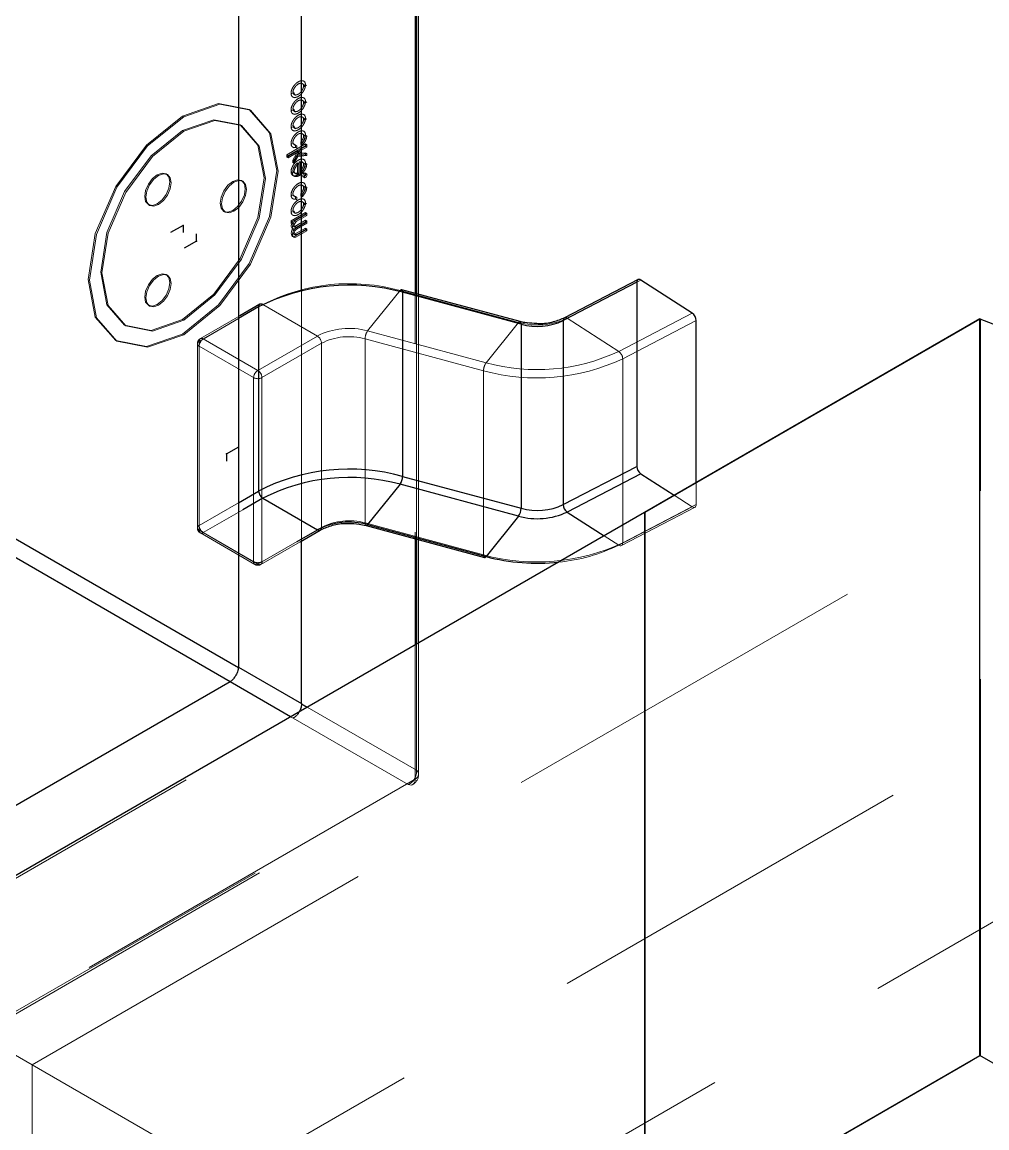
# Model space of a CAD drawing. Header units: millimetres. Extents: x 0 to 841, y 0 to 2287.
# Drawn here: x 599.245 to 602.5, y 219.451 to 223.18 of the extents above; entities that cross this region are included whole.
import ezdxf

# ---------------------------------------------------------------- set-up
doc = ezdxf.new("R2010")
doc.units = ezdxf.units.MM
doc.header["$PDSIZE"] = -1
doc.linetypes.add('HIDDEN', pattern=[1.905, 1.27, -0.635])

msp = doc.modelspace()

# ---------------------------------------------------------------- linework, layer by layer
at = {"color": 7, "linetype": 'Continuous', "lineweight": 25}
for p, q in [((599.9751, 225.8383), (599.9751, 221.0044)), ((600.1872, 222.2782), (600.1872, 224.5333)), ((600.5757, 222.2642), (600.5757, 224.5395)), ((600.5829, 222.2623), (600.5829, 224.5375)), ((601.3188, 222.3026), (601.0705, 222.1735)), ((601.3229, 222.3118), (601.0746, 222.1827)), ((601.3188, 222.3026), (601.3188, 221.682)), ((601.5061, 222.1988), (601.3321, 222.3103)), ((600.9253, 222.1701), (600.5256, 222.2777)), ((600.5288, 222.2689), (600.5288, 221.6483)), ((600.9286, 222.1613), (600.5288, 222.2689)), ((600.0431, 222.2194), (599.9751, 222.1802)), ((600.0472, 222.2286), (599.9793, 222.1894)), ((600.0431, 222.2194), (600.0431, 221.5989)), ((600.9286, 222.1613), (600.9286, 221.5407)), ((601.0705, 222.1735), (601.0705, 221.553)), ((602.4764, 222.1799), (601.345, 221.5268)), ((602.4764, 222.1783), (601.3464, 221.526)), ((601.5195, 221.6275), (601.5195, 222.1739)), ((602.4764, 219.6956), (602.4764, 222.1799)), ((602.4764, 222.1799), (603.1685, 221.909)), ((601.0705, 221.553), (601.3188, 221.682)), ((600.5204, 221.6215), (600.4105, 221.4855)), ((600.9201, 221.5139), (600.5204, 221.6215)), ((600.5288, 221.6483), (600.9286, 221.5407)), ((601.3321, 221.6571), (601.0839, 221.528)), ((601.3321, 221.6571), (601.4452, 221.5846)), ((599.9751, 221.5596), (600.0431, 221.5989)), ((600.0572, 221.5744), (599.9893, 221.5351)), ((600.0572, 221.5744), (600.2411, 221.4682)), ((601.345, 221.5268), (598.6987, 219.9991)), ((600.9201, 221.5139), (600.8102, 221.3779)), ((601.0839, 221.528), (601.2086, 221.4481)), ((601.3464, 221.526), (601.345, 221.5268)), ((601.345, 221.5268), (601.345, 219.0425)), ((601.3464, 221.526), (601.3464, 219.0433)), ((600.4053, 221.4825), (600.805, 221.3749)), ((600.4105, 221.4855), (600.8102, 221.3779)), ((599.1708, 221.4682), (599.9751, 221.0039)), ((600.1731, 221.429), (600.2411, 221.4682)), ((600.1831, 221.428), (600.2511, 221.4672)), ((600.5757, 221.0827), (600.5757, 221.4366)), ((600.5829, 221.0868), (600.5829, 221.4347)), ((599.9472, 220.9557), (599.143, 221.42)), ((600.1872, 220.8819), (600.1872, 221.4304)), ((599.9751, 221.0044), (600.1872, 220.8819)), ((599.9468, 220.9554), (598.1649, 219.9267)), ((600.151, 220.8375), (599.9468, 220.9554)), ((600.1873, 220.8814), (600.2072, 220.8699)), ((601.345, 219.0425), (602.4764, 219.6956)), ((603.1685, 219.296), (602.4764, 219.6956))]:
    msp.add_line(p, q, dxfattribs=at)
at = {"color": 7, "linetype": 'HIDDEN', "lineweight": 18}
for p, q in [((600.5712, 225.2705), (600.5712, 220.6276)), ((600.1942, 222.9703), (600.1899, 222.9727)), ((600.1948, 222.9645), (600.199, 222.9621)), ((600.1994, 222.9784), (600.1951, 222.9808)), ((600.2011, 222.9682), (600.2054, 222.9657)), ((600.1524, 222.94), (600.1566, 222.9376)), ((600.1584, 222.9274), (600.1626, 222.9249)), ((600.1587, 222.9437), (600.163, 222.9412)), ((600.1636, 222.9355), (600.1678, 222.933)), ((600.1942, 222.9139), (600.1899, 222.9164)), ((600.1948, 222.9082), (600.199, 222.9057)), ((600.1994, 222.922), (600.1951, 222.9245)), ((600.2011, 222.9118), (600.2054, 222.9094)), ((599.786, 222.8632), (599.7902, 222.8607)), ((600.0152, 222.883), (600.0109, 222.8855)), ((600.1524, 222.8837), (600.1566, 222.8812)), ((600.1584, 222.8711), (600.1626, 222.8686)), ((600.1587, 222.8874), (600.163, 222.8849)), ((600.1636, 222.8792), (600.1678, 222.8767)), ((600.1942, 222.8576), (600.1899, 222.86)), ((600.1948, 222.8518), (600.199, 222.8494)), ((600.1994, 222.8657), (600.1951, 222.8681)), ((600.2011, 222.8555), (600.2054, 222.8531)), ((599.786, 222.8142), (599.7902, 222.8118)), ((599.9852, 222.8311), (599.981, 222.8335)), ((600.1524, 222.8273), (600.1566, 222.8249)), ((600.1584, 222.8147), (600.1626, 222.8123)), ((600.1587, 222.831), (600.163, 222.8286)), ((600.1636, 222.8228), (600.1678, 222.8204)), ((600.1943, 222.8012), (600.19, 222.8036)), ((600.1994, 222.8093), (600.1951, 222.8118)), ((600.2011, 222.7992), (600.2054, 222.7967)), ((600.2011, 222.7691), (600.138, 222.7326)), ((600.138, 222.7245), (600.1768, 222.7469)), ((600.2054, 222.7666), (600.1422, 222.7302)), ((600.1422, 222.7221), (600.181, 222.7445)), ((600.1524, 222.771), (600.1566, 222.7686)), ((600.1575, 222.7589), (600.1618, 222.7565)), ((600.1768, 222.7469), (600.158, 222.7145)), ((600.1594, 222.7708), (600.1637, 222.7684)), ((600.181, 222.7445), (600.1623, 222.712)), ((600.1677, 222.7655), (600.1677, 222.7571)), ((600.1677, 222.7655), (600.1719, 222.763)), ((600.1677, 222.7571), (600.1719, 222.7547)), ((600.1719, 222.763), (600.1719, 222.7547)), ((600.1838, 222.751), (600.1754, 222.7364)), ((600.1768, 222.7469), (600.181, 222.7445)), ((600.1881, 222.7486), (600.1796, 222.7339)), ((600.1838, 222.751), (600.2011, 222.761)), ((600.1838, 222.751), (600.1881, 222.7486)), ((600.1858, 222.7759), (600.1858, 222.7676)), ((600.1858, 222.7759), (600.1901, 222.7735)), ((600.1858, 222.7676), (600.1901, 222.7651)), ((600.1881, 222.7486), (600.2054, 222.7586)), ((600.1901, 222.7735), (600.1901, 222.7651)), ((600.2011, 222.761), (600.2011, 222.7691)), ((600.2011, 222.7691), (600.2054, 222.7666)), ((600.2011, 222.761), (600.2054, 222.7586)), ((600.2054, 222.7586), (600.2054, 222.7666)), ((600.138, 222.7326), (600.138, 222.7245)), ((600.138, 222.7326), (600.1422, 222.7302)), ((600.138, 222.7245), (600.1422, 222.7221)), ((600.1422, 222.7302), (600.1422, 222.7221)), ((600.1712, 222.7291), (600.158, 222.7063)), ((600.158, 222.7145), (600.158, 222.7063)), ((600.158, 222.7145), (600.1623, 222.712)), ((600.158, 222.7063), (600.1623, 222.7039)), ((600.1754, 222.7267), (600.1623, 222.7039)), ((600.1623, 222.712), (600.1623, 222.7039)), ((600.1712, 222.7291), (600.2011, 222.7326)), ((600.1712, 222.7291), (600.1754, 222.7267)), ((600.1745, 222.7055), (600.1745, 222.6716)), ((600.1745, 222.7055), (600.1788, 222.7031)), ((600.2011, 222.7394), (600.1754, 222.7364)), ((600.1754, 222.7364), (600.1796, 222.7339)), ((600.1754, 222.7267), (600.2054, 222.7302)), ((600.1788, 222.7031), (600.1788, 222.6691)), ((600.2054, 222.7369), (600.1796, 222.7339)), ((600.1802, 222.7086), (600.1802, 222.6676)), ((600.1802, 222.7086), (600.1845, 222.7062)), ((600.1845, 222.7062), (600.1932, 222.7063)), ((600.1845, 222.7062), (600.1845, 222.6652)), ((600.1966, 222.7043), (600.1923, 222.7068)), ((600.1994, 222.7141), (600.1951, 222.7166)), ((600.2011, 222.7326), (600.2011, 222.7394)), ((600.2011, 222.7394), (600.2054, 222.7369)), ((600.2011, 222.7326), (600.2054, 222.7302)), ((600.2011, 222.7039), (600.2054, 222.7015)), ((600.2054, 222.7302), (600.2054, 222.7369)), ((599.7011, 222.6655), (599.7054, 222.663)), ((599.7354, 222.666), (599.7311, 222.6684)), ((600.1524, 222.6758), (600.1566, 222.6733)), ((600.1609, 222.6733), (600.162, 222.6726)), ((600.1648, 222.671), (600.1651, 222.6709)), ((600.1745, 222.6716), (600.1788, 222.6691)), ((600.1802, 222.6676), (600.1845, 222.6652)), ((600.1858, 222.6807), (600.1858, 222.6723)), ((600.1858, 222.6807), (600.1901, 222.6783)), ((600.1858, 222.6723), (600.1901, 222.6699)), ((600.1901, 222.6783), (600.1901, 222.6699)), ((600.197, 222.6706), (600.2012, 222.6681)), ((600.2049, 222.6685), (600.2007, 222.6709)), ((599.9557, 222.6427), (599.9599, 222.6403)), ((599.9899, 222.6432), (599.9857, 222.6457)), ((600.1584, 222.6632), (600.1626, 222.6607)), ((600.1943, 222.6273), (600.19, 222.6297)), ((600.1932, 222.658), (600.1974, 222.6555)), ((600.1994, 222.6354), (600.1951, 222.6379)), ((600.197, 222.6583), (600.2012, 222.6559)), ((600.1524, 222.5971), (600.1566, 222.5946)), ((600.1594, 222.5969), (600.1637, 222.5945)), ((600.1677, 222.5916), (600.1677, 222.5832)), ((600.1677, 222.5916), (600.1719, 222.5891)), ((600.1858, 222.602), (600.1858, 222.5937)), ((600.1858, 222.602), (600.1901, 222.5996)), ((600.1858, 222.5937), (600.1901, 222.5912)), ((600.1901, 222.5996), (600.1901, 222.5912)), ((600.2011, 222.6253), (600.2054, 222.6228)), ((599.6711, 222.5645), (599.6754, 222.5621)), ((599.7011, 222.5675), (599.7054, 222.565)), ((600.1575, 222.585), (600.1618, 222.5826)), ((600.1677, 222.5832), (600.1719, 222.5808)), ((600.1719, 222.5891), (600.1719, 222.5808)), ((600.1942, 222.5719), (600.1899, 222.5744)), ((600.1948, 222.5661), (600.199, 222.5637)), ((600.1994, 222.58), (600.1951, 222.5824)), ((600.2011, 222.5698), (600.2054, 222.5674)), ((599.9257, 222.5418), (599.9299, 222.5393)), ((599.9557, 222.5447), (599.9599, 222.5423)), ((600.1524, 222.5417), (600.1566, 222.5392)), ((600.1524, 222.51), (600.2011, 222.5382)), ((600.1566, 222.5076), (600.2054, 222.5358)), ((600.1584, 222.529), (600.1626, 222.5266)), ((600.1587, 222.5453), (600.163, 222.5429)), ((600.1636, 222.5371), (600.1678, 222.5347)), ((600.2011, 222.5303), (600.1655, 222.5097)), ((600.2054, 222.5278), (600.1698, 222.5073)), ((600.2011, 222.5382), (600.2011, 222.5303)), ((600.2011, 222.5382), (600.2054, 222.5358)), ((600.2011, 222.5303), (600.2054, 222.5278)), ((600.2054, 222.5358), (600.2054, 222.5278)), ((600.1524, 222.51), (600.1524, 222.5021)), ((600.1524, 222.51), (600.1566, 222.5076)), ((600.1524, 222.5021), (600.1562, 222.5043)), ((600.1524, 222.5021), (600.1566, 222.4996)), ((600.1562, 222.5043), (600.1605, 222.5019)), ((600.1566, 222.5076), (600.1566, 222.4996)), ((600.1566, 222.4996), (600.1605, 222.5019)), ((600.1571, 222.4835), (600.1613, 222.4811)), ((600.158, 222.4831), (600.1623, 222.4806)), ((600.1609, 222.4912), (600.1652, 222.4887)), ((600.2011, 222.5118), (600.1655, 222.4912)), ((600.1655, 222.5097), (600.1698, 222.5073)), ((600.1655, 222.4912), (600.1698, 222.4888)), ((600.2011, 222.5042), (600.1666, 222.4842)), ((600.2011, 222.4856), (600.1666, 222.4656)), ((600.1666, 222.4842), (600.1709, 222.4818)), ((600.2054, 222.5093), (600.1698, 222.4888)), ((600.2054, 222.5017), (600.1709, 222.4818)), ((600.2054, 222.4831), (600.1709, 222.4632)), ((600.2011, 222.5118), (600.2011, 222.5042)), ((600.2011, 222.5118), (600.2054, 222.5093)), ((600.2011, 222.5042), (600.2054, 222.5017)), ((600.2011, 222.4782), (600.2011, 222.4856)), ((600.2011, 222.4856), (600.2054, 222.4831)), ((600.2054, 222.5093), (600.2054, 222.5017)), ((600.2054, 222.4757), (600.2054, 222.4831)), ((600.1575, 222.4575), (600.1618, 222.455)), ((600.1615, 222.4654), (600.1657, 222.4629)), ((600.2011, 222.4782), (600.1641, 222.4568)), ((600.1641, 222.4568), (600.1684, 222.4543)), ((600.1666, 222.4656), (600.1709, 222.4632)), ((600.2054, 222.4757), (600.1684, 222.4543)), ((600.2011, 222.4782), (600.2054, 222.4757)), ((599.7011, 222.326), (599.7054, 222.3236)), ((599.7354, 222.3266), (599.7311, 222.329)), ((601.0839, 222.1813), (601.3321, 222.3103)), ((600.1872, 221.4304), (600.1872, 222.2782)), ((600.4105, 222.1387), (600.5204, 222.2747)), ((600.5204, 222.2747), (600.9201, 222.1672)), ((600.5757, 221.4366), (600.5757, 222.2642)), ((600.5829, 221.4347), (600.5829, 222.2623)), ((599.6711, 222.2251), (599.6754, 222.2226)), ((599.7011, 222.2281), (599.7054, 222.2256)), ((599.8564, 222.1117), (600.0572, 222.2276)), ((600.2411, 222.1215), (600.0572, 222.2276)), ((599.9751, 222.1802), (599.8423, 222.1035)), ((599.9793, 222.1894), (599.8464, 222.1127)), ((601.2578, 222.0697), (601.0839, 222.1813)), ((601.5061, 222.1988), (601.2578, 222.0697)), ((599.591, 222.158), (599.5952, 222.1555)), ((599.786, 222.1773), (599.7902, 222.1748)), ((600.8102, 222.0311), (600.9201, 222.1672)), ((601.2712, 222.0448), (601.5195, 222.1739)), ((602.4778, 222.1791), (602.4764, 222.1799)), ((602.4778, 222.1791), (602.4764, 222.1783)), ((602.4778, 219.6948), (602.4778, 222.1791)), ((599.561, 222.106), (599.5652, 222.1036)), ((599.786, 222.1283), (599.7902, 222.1259)), ((600.0403, 222.0056), (599.8564, 222.1117)), ((600.2411, 222.1215), (600.0403, 222.0056)), ((600.4021, 221.4914), (600.4021, 222.1119)), ((600.4021, 222.1119), (600.8018, 222.0043)), ((600.8102, 222.0311), (600.4105, 222.1387)), ((599.8364, 222.0954), (599.8364, 221.4748)), ((599.8423, 222.1035), (599.8423, 221.483)), ((599.8423, 221.4666), (599.8423, 222.0872)), ((599.8423, 222.0872), (600.0261, 221.9811)), ((600.0544, 221.9811), (600.2552, 222.097)), ((600.2552, 221.4764), (600.2552, 222.097)), ((601.2712, 221.4243), (601.2712, 222.0448)), ((600.8018, 221.3838), (600.8018, 222.0043)), ((600.0261, 221.9811), (600.0261, 221.3605)), ((600.0544, 221.3605), (600.0544, 221.9811)), ((599.2794, 219.6638), (603.1685, 221.909)), ((601.5195, 221.5533), (601.5195, 221.6275)), ((601.4452, 221.5846), (601.5061, 221.5456)), ((599.8423, 221.483), (599.9751, 221.5596)), ((601.5195, 221.5533), (601.2712, 221.4243)), ((599.9893, 221.5351), (599.8564, 221.4585)), ((603.8332, 221.5253), (599.9441, 219.2801)), ((601.2578, 221.4165), (601.5061, 221.5456)), ((601.2671, 221.4151), (601.5153, 221.5441)), ((600.2552, 221.4764), (600.0544, 221.3605)), ((600.8018, 221.3838), (600.4021, 221.4914)), ((600.0261, 221.3605), (599.8423, 221.4666)), ((599.8464, 221.4575), (600.0303, 221.3513)), ((599.8564, 221.4585), (600.0403, 221.3523)), ((601.2086, 221.4481), (601.2578, 221.4165)), ((600.0403, 221.3523), (600.1731, 221.429)), ((600.0503, 221.3513), (600.1831, 221.428)), ((600.4824, 218.9694), (604.2848, 221.1645)), ((600.5757, 220.6572), (600.5757, 221.0827)), ((600.5829, 220.644), (600.5829, 221.0868)), ((600.2072, 220.8699), (600.5757, 220.6572)), ((598.6987, 219.9899), (600.159, 220.8329)), ((600.159, 220.8329), (600.151, 220.8375)), ((600.5478, 220.609), (600.1594, 220.8332)), ((600.5712, 220.6276), (598.9548, 219.6945)), ((598.9314, 219.6758), (600.5478, 220.609)), ((598.9465, 219.6762), (600.5629, 220.6093)), ((598.6987, 219.9991), (599.2794, 219.6638)), ((601.3464, 219.0416), (602.4778, 219.6948)), ((602.4778, 219.6948), (602.4764, 219.6956)), ((599.2794, 217.0509), (599.2794, 219.6638)), ((599.2794, 219.6638), (599.9441, 219.2801))]:
    msp.add_line(p, q, dxfattribs=at)
at = {"color": 7, "linetype": 'Continuous'}
for p, q in [((599.7881, 222.4945), (599.7462, 222.4704)), ((599.7881, 222.4945), (599.7881, 222.4703)), ((599.8337, 222.4417), (599.7918, 222.4175)), ((599.8337, 222.4417), (599.7918, 222.4175)), ((599.8337, 222.4417), (599.8337, 222.4658)), ((599.8337, 222.4417), (599.8337, 222.4658)), ((599.9342, 221.7238), (599.9761, 221.748)), ((599.9342, 221.7238), (599.9342, 221.6997))]:
    msp.add_line(p, q, dxfattribs=at)
at = {"color": 7, "linetype": 'HIDDEN', "lineweight": 18, "flags": 128}
for points in [[(599.786, 222.8632), (599.9077, 222.9055), (600.011, 222.8855), (600.0799, 222.8061), (600.1042, 222.6794), (600.0799, 222.5248), (600.011, 222.3658), (599.9077, 222.2266), (599.786, 222.1283)], [(599.7902, 222.8607), (599.912, 222.9031), (600.0152, 222.883), (600.0842, 222.8036), (600.1084, 222.677), (600.0842, 222.5224), (600.0152, 222.3634), (599.912, 222.2241), (599.7902, 222.1259)], [(599.786, 222.1283), (599.6642, 222.086), (599.561, 222.106), (599.492, 222.1854), (599.4678, 222.3121), (599.492, 222.4667), (599.561, 222.6257), (599.6642, 222.7649), (599.786, 222.8632)], [(599.7902, 222.1259), (599.6684, 222.0835), (599.5652, 222.1036), (599.4962, 222.183), (599.472, 222.3096), (599.4962, 222.4642), (599.5652, 222.6232), (599.6684, 222.7625), (599.7902, 222.8607)], [(599.786, 222.1773), (599.6804, 222.1406), (599.591, 222.158), (599.5312, 222.2268), (599.5102, 222.3366), (599.5312, 222.4705), (599.591, 222.6084), (599.6804, 222.729), (599.786, 222.8142)], [(599.786, 222.8142), (599.8915, 222.8509), (599.981, 222.8335), (600.0407, 222.7647), (600.0617, 222.6549), (600.0407, 222.521), (599.981, 222.3831), (599.8915, 222.2625), (599.786, 222.1773)], [(599.7902, 222.8118), (599.8957, 222.8484), (599.9852, 222.8311), (600.045, 222.7622), (600.066, 222.6525), (600.045, 222.5185), (599.9852, 222.3807), (599.8957, 222.26), (599.7902, 222.1748)], [(599.7902, 222.1748), (599.6847, 222.1382), (599.5952, 222.1556), (599.5354, 222.2244), (599.5144, 222.3341), (599.5354, 222.4681), (599.5952, 222.6059), (599.6847, 222.7266), (599.7902, 222.8118)], [(599.7011, 222.5675), (599.6849, 222.5618), (599.6711, 222.5645), (599.6619, 222.5751), (599.6587, 222.592), (599.6619, 222.6126), (599.6711, 222.6338), (599.6849, 222.6524), (599.7011, 222.6655)], [(599.7011, 222.6655), (599.7174, 222.6711), (599.7311, 222.6684), (599.7403, 222.6579), (599.7435, 222.641), (599.7403, 222.6204), (599.7311, 222.5992), (599.7174, 222.5806), (599.7011, 222.5675)], [(599.7054, 222.663), (599.7216, 222.6687), (599.7354, 222.666), (599.7446, 222.6554), (599.7478, 222.6385), (599.7446, 222.6179), (599.7354, 222.5967), (599.7216, 222.5781), (599.7054, 222.565)], [(600.197, 222.6583), (600.1949, 222.6576), (600.1932, 222.658), (600.1921, 222.6593), (600.1916, 222.6614), (600.1921, 222.664), (600.1932, 222.6666), (600.1949, 222.6689), (600.197, 222.6706)], [(600.2012, 222.6559), (600.1992, 222.6552), (600.1974, 222.6555), (600.1963, 222.6568), (600.1959, 222.6589), (600.1963, 222.6615), (600.1974, 222.6642), (600.1992, 222.6665), (600.2012, 222.6681)], [(600.197, 222.6706), (600.199, 222.6713), (600.2007, 222.6709), (600.2019, 222.6696), (600.2023, 222.6675), (600.2019, 222.6649), (600.2007, 222.6623), (600.199, 222.66), (600.197, 222.6583)], [(600.2012, 222.6681), (600.2032, 222.6688), (600.2049, 222.6685), (600.2061, 222.6672), (600.2065, 222.6651), (600.2061, 222.6625), (600.2049, 222.6598), (600.2032, 222.6575), (600.2012, 222.6559)], [(599.7054, 222.565), (599.6891, 222.5594), (599.6754, 222.5621), (599.6662, 222.5727), (599.6629, 222.5895), (599.6662, 222.6102), (599.6754, 222.6314), (599.6891, 222.6499), (599.7054, 222.663)], [(599.9557, 222.5447), (599.9394, 222.5391), (599.9257, 222.5418), (599.9165, 222.5523), (599.9132, 222.5692), (599.9165, 222.5898), (599.9257, 222.611), (599.9394, 222.6296), (599.9557, 222.6427)], [(599.9599, 222.5423), (599.9437, 222.5366), (599.9299, 222.5393), (599.9207, 222.5499), (599.9175, 222.5668), (599.9207, 222.5874), (599.9299, 222.6086), (599.9437, 222.6272), (599.9599, 222.6403)], [(599.9557, 222.6427), (599.9719, 222.6484), (599.9857, 222.6457), (599.9949, 222.6351), (599.9981, 222.6182), (599.9949, 222.5976), (599.9857, 222.5764), (599.9719, 222.5578), (599.9557, 222.5447)], [(599.9599, 222.6403), (599.9762, 222.6459), (599.9899, 222.6432), (599.9991, 222.6326), (600.0023, 222.6158), (599.9991, 222.5951), (599.9899, 222.5739), (599.9762, 222.5554), (599.9599, 222.5423)], [(600.1562, 222.5043), (600.1547, 222.5009), (600.1537, 222.4974), (600.1531, 222.4941), (600.1531, 222.491), (600.1536, 222.4882), (600.1547, 222.4859), (600.1561, 222.4842), (600.158, 222.4831)], [(600.158, 222.4831), (600.1554, 222.478), (600.1538, 222.4728), (600.1531, 222.4679), (600.1535, 222.4635), (600.1549, 222.46), (600.1573, 222.4576), (600.1604, 222.4565), (600.1641, 222.4568)], [(600.1623, 222.4806), (600.1597, 222.4756), (600.158, 222.4704), (600.1573, 222.4654), (600.1577, 222.461), (600.1592, 222.4575), (600.1615, 222.4552), (600.1647, 222.4541), (600.1684, 222.4543)], [(600.1605, 222.5019), (600.159, 222.4984), (600.1579, 222.495), (600.1574, 222.4916), (600.1574, 222.4885), (600.1579, 222.4858), (600.1589, 222.4835), (600.1604, 222.4817), (600.1623, 222.4806)], [(600.1655, 222.5097), (600.1628, 222.5071), (600.1605, 222.5037), (600.1591, 222.5), (600.1585, 222.4964), (600.1591, 222.4934), (600.1605, 222.4914), (600.1628, 222.4907), (600.1655, 222.4912)], [(600.1666, 222.4842), (600.1637, 222.4817), (600.1613, 222.4782), (600.1597, 222.4743), (600.1591, 222.4706), (600.1597, 222.4675), (600.1613, 222.4655), (600.1637, 222.4648), (600.1666, 222.4656)], [(600.1698, 222.5073), (600.167, 222.5046), (600.1648, 222.5013), (600.1633, 222.4975), (600.1628, 222.494), (600.1633, 222.491), (600.1648, 222.489), (600.167, 222.4882), (600.1698, 222.4888)], [(600.1709, 222.4818), (600.168, 222.4792), (600.1655, 222.4758), (600.1639, 222.4719), (600.1633, 222.4681), (600.1639, 222.465), (600.1655, 222.463), (600.168, 222.4624), (600.1709, 222.4632)], [(599.7011, 222.326), (599.7174, 222.3317), (599.7311, 222.329), (599.7403, 222.3184), (599.7435, 222.3015), (599.7403, 222.2809), (599.7311, 222.2597), (599.7174, 222.2412), (599.7011, 222.2281)], [(599.7011, 222.2281), (599.6849, 222.2224), (599.6711, 222.2251), (599.6619, 222.2357), (599.6587, 222.2526), (599.6619, 222.2732), (599.6711, 222.2944), (599.6849, 222.3129), (599.7011, 222.326)], [(599.7054, 222.2256), (599.6891, 222.22), (599.6754, 222.2226), (599.6662, 222.2332), (599.6629, 222.2501), (599.6662, 222.2707), (599.6754, 222.2919), (599.6891, 222.3105), (599.7054, 222.3236)], [(599.7054, 222.3236), (599.7216, 222.3292), (599.7354, 222.3266), (599.7446, 222.316), (599.7478, 222.2991), (599.7446, 222.2785), (599.7354, 222.2573), (599.7216, 222.2387), (599.7054, 222.2256)], [(600.9253, 222.1701), (600.9248, 222.1702), (600.9233, 222.1699), (600.9217, 222.1689), (600.9201, 222.1672)], [(601.5061, 221.5456), (601.5087, 221.5442), (601.5112, 221.5435), (601.5136, 221.5435), (601.5156, 221.5443), (601.5172, 221.5457), (601.5185, 221.5477), (601.5192, 221.5503), (601.5195, 221.5533)], [(600.4021, 221.4914), (600.4022, 221.4884), (600.4027, 221.4859), (600.4035, 221.484), (600.4045, 221.4829), (600.4053, 221.4825)], [(601.2712, 221.4243), (601.271, 221.4212), (601.2702, 221.4187), (601.269, 221.4166), (601.2673, 221.4152), (601.2653, 221.4145), (601.263, 221.4145), (601.2604, 221.4151), (601.2578, 221.4165)], [(600.8018, 221.3838), (600.8019, 221.3808), (600.8024, 221.3783), (600.8032, 221.3764), (600.8042, 221.3753), (600.805, 221.3749)], [(600.5757, 220.6572), (600.5792, 220.6537), (600.5816, 220.6499), (600.5828, 220.646), (600.5828, 220.6419), (600.5816, 220.638), (600.5792, 220.6342), (600.5757, 220.6307), (600.5712, 220.6276)], [(600.5478, 220.609), (600.5526, 220.6077), (600.5571, 220.6075), (600.5611, 220.6084), (600.5646, 220.6105), (600.5674, 220.6135), (600.5695, 220.6174), (600.5708, 220.6222), (600.5712, 220.6276)]]:
    msp.add_lwpolyline(points, dxfattribs=at)
at = {"color": 7, "linetype": 'Continuous', "lineweight": 25, "flags": 128}
for points in [[(601.3321, 222.3103), (601.3295, 222.3117), (601.327, 222.3124), (601.3247, 222.3124), (601.3227, 222.3116), (601.321, 222.3102), (601.3198, 222.3082), (601.319, 222.3056), (601.3188, 222.3026)], [(600.5256, 222.2777), (600.5251, 222.2778), (600.5236, 222.2775), (600.522, 222.2765), (600.5204, 222.2747)], [(600.5288, 222.2689), (600.5287, 222.2719), (600.5282, 222.2743), (600.5274, 222.2762), (600.5264, 222.2774), (600.5256, 222.2777)], [(600.9286, 222.1613), (600.9284, 222.1643), (600.9279, 222.1667), (600.9271, 222.1686), (600.9261, 222.1698), (600.9253, 222.1701)], [(600.4053, 221.4825), (600.4058, 221.4824), (600.4073, 221.4827), (600.4089, 221.4838), (600.4105, 221.4855)], [(600.805, 221.3749), (600.8055, 221.3748), (600.807, 221.3751), (600.8086, 221.3762), (600.8102, 221.3779)]]:
    msp.add_lwpolyline(points, dxfattribs=at)
at = {"color": 7, "linetype": 'Continuous', "lineweight": 25}
for centre, radius, start, end in [((600.3494, 221.6209), 0.6724, 74.5212, 117.1032), ((600.0531, 222.2204), 0.0101, 125.698, 185.6204), ((600.0513, 222.2194), 0.0101, 54.3818, 114.314), ((601.0797, 222.1749), 0.0093, 122.817, 188.3755), ((601.4873, 222.1726), 0.0322, 2.2312, 54.2597), ((600.9829, 222.3602), 0.2062, 254.7241, 295.138), ((600.3494, 221.0003), 0.6724, 74.5212, 117.1032), ((601.351, 221.6833), 0.0322, 182.2312, 234.2597), ((600.3493, 221.0037), 0.6411, 74.5212, 117.1032), ((600.4806, 221.6488), 0.0482, 325.5535, 359.431), ((600.0738, 221.6003), 0.0307, 182.6055, 237.3945), ((600.9829, 221.7396), 0.2062, 254.7241, 295.138), ((601.1027, 221.5542), 0.0322, 182.2312, 234.2597), ((600.8803, 221.5412), 0.0482, 325.5535, 359.431), ((600.9828, 221.7434), 0.2379, 254.7241, 295.138), ((600.3479, 221.2594), 0.2346, 74.5212, 117.1032), ((600.2469, 221.4761), 0.00981, 233.6244, 295.8701), ((600.9838, 222.0435), 0.6879, 255.3883, 275.9414)]:
    msp.add_arc(centre, radius, start, end, dxfattribs=at)
at = {"color": 7, "linetype": 'HIDDEN', "lineweight": 18}
for centre, radius, start, end in [((600.3493, 221.6569), 0.6411, 74.5212, 117.1032), ((600.9828, 222.3967), 0.2379, 254.7241, 295.138), ((601.078, 222.174), 0.00929, 51.1259, 111.4311), ((600.3479, 221.9127), 0.2346, 74.5212, 117.1032), ((599.8564, 222.0954), 0.02, 119.9973, 180), ((599.8509, 222.1049), 0.00873, 50.7967, 189.214), ((599.873, 222.0858), 0.0307, 122.6055, 177.3945), ((600.2245, 222.0956), 0.0307, 2.6055, 57.3945), ((600.3478, 221.916), 0.2033, 74.5212, 117.1032), ((600.4503, 222.1114), 0.0482, 145.5535, 179.431), ((599.8454, 222.0954), 0.00873, 110.7834, 249.2166), ((600.9816, 222.6585), 0.6504, 254.7241, 295.138), ((601.239, 222.0436), 0.0322, 2.2312, 54.2597), ((600.9815, 222.6623), 0.6821, 254.7241, 295.138), ((600.85, 222.0038), 0.0482, 145.5535, 179.431), ((600.0568, 221.9797), 0.0307, 122.6055, 177.3945), ((600.0237, 221.9797), 0.0307, 2.6055, 57.3945), ((600.0403, 222.0084), 0.0307, 242.6097, 297.3903), ((599.8564, 221.4748), 0.02, 180, 240.0027), ((599.8454, 221.4748), 0.00873, 110.7834, 249.2166), ((599.873, 221.4844), 0.0307, 182.6055, 237.3945), ((600.2451, 221.4754), 0.0101, 306.5683, 5.5441), ((600.3478, 221.2954), 0.2033, 74.5212, 117.1032), ((599.8509, 221.4652), 0.00873, 170.786, 309.2033), ((600.9815, 222.0417), 0.6821, 254.7241, 295.138), ((601.0039, 221.9291), 0.5721, 275.1216, 296.3539), ((600.0348, 221.3591), 0.00873, 170.786, 309.2033), ((600.0403, 221.3878), 0.0307, 242.6097, 297.3903), ((600.0458, 221.3591), 0.00873, 230.7967, 9.214), ((600.0403, 221.3687), 0.02, 240.0027, 299.9973), ((600.5267, 220.6533), 0.0492, 295.4861, 4.5139), ((600.5429, 220.644), 0.04, 299.9973, 0)]:
    msp.add_arc(centre, radius, start, end, dxfattribs=at)
for points, knots in [([(600.1524, 222.94), (600.1524, 222.9416), (600.1526, 222.9449), (600.1542, 222.9509), (600.1572, 222.958), (600.1622, 222.9658), (600.1689, 222.9732), (600.1768, 222.979), (600.1846, 222.9823), (600.1913, 222.9826), (600.1963, 222.9806), (600.1993, 222.977), (600.2009, 222.9728), (600.2011, 222.9696), (600.2011, 222.9682)], [0, 0, 0, 0, 0.0537844, 0.1178061, 0.1942591, 0.2846742, 0.3882046, 0.5, 0.6117954, 0.7153258, 0.8057409, 0.8821939, 0.9462156, 1, 1, 1, 1]), ([(600.2011, 222.9682), (600.2011, 222.9667), (600.2009, 222.9633), (600.1993, 222.9573), (600.1963, 222.9502), (600.1913, 222.9424), (600.1846, 222.935), (600.1768, 222.9292), (600.1689, 222.9259), (600.1622, 222.9256), (600.1572, 222.9276), (600.1542, 222.9312), (600.1526, 222.9354), (600.1524, 222.9386), (600.1524, 222.94)], [0, 0, 0, 0, 0.053784, 0.117806, 0.194259, 0.284674, 0.388205, 0.5, 0.611795, 0.715326, 0.805741, 0.882194, 0.946216, 1, 1, 1, 1]), ([(600.1587, 222.9437), (600.1591, 222.9461), (600.1598, 222.9511), (600.1643, 222.9591), (600.17, 222.9663), (600.1768, 222.9718), (600.1835, 222.9741), (600.1892, 222.9735), (600.1937, 222.9707), (600.1944, 222.9665), (600.1948, 222.9645)], [0, 0, 0, 0, 0.111736, 0.23533, 0.367087, 0.5, 0.632913, 0.76467, 0.888264, 1, 1, 1, 1]), ([(600.1948, 222.9645), (600.1944, 222.9621), (600.1937, 222.9571), (600.1892, 222.9491), (600.1835, 222.9419), (600.1768, 222.9364), (600.17, 222.9341), (600.1643, 222.9347), (600.1598, 222.9376), (600.1591, 222.9417), (600.1587, 222.9437)], [0, 0, 0, 0, 0.111736, 0.23533, 0.367087, 0.5, 0.632913, 0.76467, 0.888264, 1, 1, 1, 1]), ([(600.1941, 222.9701), (600.1954, 222.9694), (600.1981, 222.968), (600.1987, 222.9641), (600.199, 222.9621)], [0, 0, 0, 0, 0.480408, 1, 1, 1, 1]), ([(600.1524, 222.8837), (600.1524, 222.8852), (600.1526, 222.8886), (600.1542, 222.8946), (600.1572, 222.9017), (600.1622, 222.9095), (600.1689, 222.9169), (600.1768, 222.9227), (600.1846, 222.9259), (600.1913, 222.9263), (600.1963, 222.9242), (600.1993, 222.9206), (600.2009, 222.9164), (600.2011, 222.9133), (600.2011, 222.9118)], [0, 0, 0, 0, 0.053784, 0.117806, 0.194259, 0.284674, 0.388205, 0.5, 0.611795, 0.715326, 0.805741, 0.882194, 0.946216, 1, 1, 1, 1]), ([(600.1679, 222.9332), (600.1666, 222.9339), (600.1639, 222.9353), (600.1633, 222.9392), (600.163, 222.9412)], [0, 0, 0, 0, 0.480408, 1, 1, 1, 1]), ([(600.2011, 222.9118), (600.2011, 222.9103), (600.2009, 222.907), (600.1993, 222.901), (600.1963, 222.8938), (600.1913, 222.8861), (600.1846, 222.8786), (600.1768, 222.8728), (600.1689, 222.8696), (600.1622, 222.8693), (600.1572, 222.8713), (600.1542, 222.8749), (600.1526, 222.8791), (600.1524, 222.8822), (600.1524, 222.8837)], [0, 0, 0, 0, 0.053784, 0.117806, 0.194259, 0.284674, 0.388205, 0.5, 0.611795, 0.715326, 0.805741, 0.882194, 0.946216, 1, 1, 1, 1]), ([(600.1587, 222.8874), (600.1591, 222.8897), (600.1598, 222.8948), (600.1643, 222.9028), (600.17, 222.9099), (600.1768, 222.9155), (600.1835, 222.9177), (600.1892, 222.9171), (600.1937, 222.9143), (600.1944, 222.9102), (600.1948, 222.9082)], [0, 0, 0, 0, 0.111736, 0.23533, 0.367087, 0.5, 0.632913, 0.76467, 0.888264, 1, 1, 1, 1]), ([(600.1948, 222.9082), (600.1944, 222.9058), (600.1937, 222.9008), (600.1892, 222.8928), (600.1835, 222.8856), (600.1768, 222.8801), (600.17, 222.8778), (600.1643, 222.8784), (600.1598, 222.8812), (600.1591, 222.8854), (600.1587, 222.8874)], [0, 0, 0, 0, 0.111736, 0.23533, 0.367087, 0.5, 0.632913, 0.76467, 0.888264, 1, 1, 1, 1]), ([(600.1941, 222.9137), (600.1954, 222.9131), (600.1981, 222.9116), (600.1987, 222.9077), (600.199, 222.9057)], [0, 0, 0, 0, 0.480408, 1, 1, 1, 1]), ([(600.1524, 222.8273), (600.1524, 222.8289), (600.1526, 222.8322), (600.1542, 222.8382), (600.1572, 222.8454), (600.1622, 222.8531), (600.1689, 222.8606), (600.1768, 222.8664), (600.1846, 222.8696), (600.1913, 222.8699), (600.1963, 222.8679), (600.1993, 222.8643), (600.2009, 222.8601), (600.2011, 222.8569), (600.2011, 222.8555)], [0, 0, 0, 0, 0.053784, 0.117806, 0.194259, 0.284674, 0.388205, 0.5, 0.611795, 0.715326, 0.805741, 0.882194, 0.946216, 1, 1, 1, 1]), ([(600.2011, 222.8555), (600.2011, 222.854), (600.2009, 222.8506), (600.1993, 222.8446), (600.1963, 222.8375), (600.1913, 222.8297), (600.1846, 222.8223), (600.1768, 222.8165), (600.1689, 222.8133), (600.1622, 222.8129), (600.1572, 222.815), (600.1542, 222.8186), (600.1526, 222.8228), (600.1524, 222.8259), (600.1524, 222.8273)], [0, 0, 0, 0, 0.053784, 0.117806, 0.194259, 0.284674, 0.388205, 0.5, 0.611795, 0.715326, 0.805741, 0.882194, 0.946216, 1, 1, 1, 1]), ([(600.1587, 222.831), (600.1591, 222.8334), (600.1598, 222.8384), (600.1643, 222.8464), (600.17, 222.8536), (600.1768, 222.8591), (600.1835, 222.8614), (600.1892, 222.8608), (600.1937, 222.858), (600.1944, 222.8538), (600.1948, 222.8518)], [0, 0, 0, 0, 0.111736, 0.23533, 0.367087, 0.5, 0.632913, 0.76467, 0.888264, 1, 1, 1, 1]), ([(600.1948, 222.8518), (600.1944, 222.8494), (600.1937, 222.8444), (600.1892, 222.8364), (600.1835, 222.8293), (600.1768, 222.8237), (600.17, 222.8214), (600.1643, 222.822), (600.1598, 222.8249), (600.1591, 222.829), (600.1587, 222.831)], [0, 0, 0, 0, 0.111736, 0.23533, 0.367087, 0.5, 0.632913, 0.76467, 0.888264, 1, 1, 1, 1]), ([(600.1679, 222.8769), (600.1666, 222.8776), (600.1639, 222.879), (600.1633, 222.8829), (600.163, 222.8849)], [0, 0, 0, 0, 0.480408, 1, 1, 1, 1]), ([(600.1941, 222.8574), (600.1954, 222.8567), (600.1981, 222.8553), (600.1987, 222.8514), (600.199, 222.8494)], [0, 0, 0, 0, 0.480408, 1, 1, 1, 1]), ([(600.1679, 222.8205), (600.1666, 222.8212), (600.1639, 222.8226), (600.1633, 222.8265), (600.163, 222.8286)], [0, 0, 0, 0, 0.480408, 1, 1, 1, 1]), ([(600.1524, 222.771), (600.1524, 222.7725), (600.1526, 222.7759), (600.1542, 222.7819), (600.1572, 222.789), (600.1622, 222.7968), (600.1689, 222.8042), (600.1768, 222.81), (600.1846, 222.8132), (600.1913, 222.8136), (600.1963, 222.8115), (600.1993, 222.8079), (600.2009, 222.8038), (600.2011, 222.8006), (600.2011, 222.7992)], [0, 0, 0, 0, 0.053784, 0.117806, 0.194259, 0.284674, 0.388205, 0.5, 0.611795, 0.715326, 0.805741, 0.882194, 0.946216, 1, 1, 1, 1]), ([(600.1677, 222.7655), (600.1662, 222.7657), (600.1632, 222.7662), (600.16, 222.7691), (600.1583, 222.7736), (600.1592, 222.7797), (600.1621, 222.7862), (600.1661, 222.7926), (600.1712, 222.7983), (600.1768, 222.8026), (600.1823, 222.8047), (600.1874, 222.8048), (600.1915, 222.8032), (600.1943, 222.7999), (600.1952, 222.7948), (600.1935, 222.7885), (600.1903, 222.7819), (600.1874, 222.778), (600.1858, 222.7759)], [0, 0, 0, 0, 0.06591, 0.127752, 0.184575, 0.240344, 0.300579, 0.365486, 0.4327, 0.5, 0.5673, 0.634514, 0.699421, 0.759656, 0.815425, 0.872248, 0.93409, 1, 1, 1, 1]), ([(600.2011, 222.7992), (600.2009, 222.7963), (600.2003, 222.7905), (600.1954, 222.7786), (600.1895, 222.7718), (600.1858, 222.7676)], [0, 0, 0, 0, 0.262326, 0.545229, 1, 1, 1, 1]), ([(600.1942, 222.801), (600.1947, 222.8008), (600.1965, 222.8002), (600.1985, 222.7974), (600.1994, 222.7924), (600.1978, 222.786), (600.1946, 222.7794), (600.1916, 222.7755), (600.1901, 222.7735)], [0, 0, 0, 0, 0.070993, 0.257163, 0.429529, 0.605153, 0.796291, 1, 1, 1, 1]), ([(600.2054, 222.7967), (600.2051, 222.7939), (600.2046, 222.788), (600.1996, 222.7762), (600.1937, 222.7693), (600.1901, 222.7651)], [0, 0, 0, 0, 0.262326, 0.545229, 1, 1, 1, 1]), ([(600.1677, 222.7571), (600.1653, 222.757), (600.1606, 222.7566), (600.1557, 222.7599), (600.1528, 222.7649), (600.1525, 222.769), (600.1524, 222.771)], [0, 0, 0, 0, 0.289345, 0.578702, 0.796119, 1, 1, 1, 1]), ([(600.1719, 222.763), (600.1704, 222.7633), (600.1675, 222.7638), (600.1646, 222.7658), (600.164, 222.768), (600.1639, 222.7686)], [0, 0, 0, 0, 0.446725, 0.865882, 1, 1, 1, 1]), ([(600.1524, 222.6758), (600.1524, 222.6773), (600.1526, 222.6807), (600.1542, 222.6867), (600.1572, 222.6938), (600.1622, 222.7016), (600.1689, 222.709), (600.1768, 222.7148), (600.1846, 222.718), (600.1913, 222.7184), (600.1963, 222.7163), (600.1993, 222.7127), (600.2009, 222.7085), (600.2011, 222.7054), (600.2011, 222.7039)], [0, 0, 0, 0, 0.053784, 0.117806, 0.194259, 0.284674, 0.388205, 0.5, 0.611795, 0.715326, 0.805741, 0.882194, 0.946216, 1, 1, 1, 1]), ([(600.1745, 222.6716), (600.1725, 222.671), (600.1685, 222.6697), (600.1635, 222.6709), (600.1598, 222.6739), (600.1582, 222.6792), (600.1598, 222.6863), (600.1635, 222.6935), (600.1685, 222.7004), (600.1725, 222.7038), (600.1745, 222.7055)], [0, 0, 0, 0, 0.133809, 0.265222, 0.38803, 0.5, 0.61197, 0.734778, 0.866191, 1, 1, 1, 1]), ([(600.1788, 222.6691), (600.1767, 222.6685), (600.1727, 222.6673), (600.1677, 222.6684), (600.164, 222.6714), (600.1625, 222.6767), (600.164, 222.6838), (600.1677, 222.691), (600.1727, 222.698), (600.1767, 222.7014), (600.1788, 222.7031)], [0, 0, 0, 0, 0.133809, 0.265222, 0.38803, 0.5, 0.61197, 0.734778, 0.866191, 1, 1, 1, 1]), ([(600.1802, 222.7086), (600.1835, 222.7091), (600.1883, 222.7099), (600.1927, 222.7068), (600.1948, 222.7033), (600.1949, 222.6981), (600.1931, 222.6923), (600.19, 222.6862), (600.1872, 222.6826), (600.1858, 222.6807)], [0, 0, 0, 0, 0.267845, 0.395145, 0.51294, 0.624534, 0.740912, 0.866836, 1, 1, 1, 1]), ([(600.2011, 222.7039), (600.2009, 222.7011), (600.2003, 222.6952), (600.1954, 222.6834), (600.1895, 222.6766), (600.1858, 222.6723)], [0, 0, 0, 0, 0.262326, 0.54523, 1, 1, 1, 1]), ([(600.1956, 222.7049), (600.196, 222.7046), (600.1975, 222.7037), (600.199, 222.7008), (600.1992, 222.6957), (600.1973, 222.6898), (600.1943, 222.6838), (600.1915, 222.6801), (600.1901, 222.6783)], [0, 0, 0, 0, 0.072592, 0.253203, 0.424308, 0.602747, 0.795823, 1, 1, 1, 1]), ([(600.1802, 222.6676), (600.1765, 222.6654), (600.1688, 222.6609), (600.1599, 222.6615), (600.155, 222.6656), (600.1528, 222.6701), (600.1525, 222.674), (600.1524, 222.6758)], [0, 0, 0, 0, 0.2842685, 0.5852988, 0.7353595, 0.8739265, 1, 1, 1, 1]), ([(600.1845, 222.6652), (600.1807, 222.663), (600.173, 222.6584), (600.1642, 222.6591), (600.1593, 222.6632), (600.157, 222.6677), (600.1567, 222.6715), (600.1566, 222.6733)], [0, 0, 0, 0, 0.2842685, 0.5852988, 0.7353595, 0.8739265, 1, 1, 1, 1]), ([(600.2054, 222.7015), (600.2051, 222.6987), (600.2046, 222.6928), (600.1996, 222.681), (600.1937, 222.6741), (600.1901, 222.6699)], [0, 0, 0, 0, 0.262326, 0.54523, 1, 1, 1, 1]), ([(600.1524, 222.5971), (600.1524, 222.5986), (600.1526, 222.602), (600.1542, 222.608), (600.1572, 222.6151), (600.1622, 222.6229), (600.1689, 222.6303), (600.1768, 222.6361), (600.1846, 222.6393), (600.1913, 222.6397), (600.1963, 222.6376), (600.1993, 222.634), (600.2009, 222.6298), (600.2011, 222.6267), (600.2011, 222.6253)], [0, 0, 0, 0, 0.053784, 0.117806, 0.194259, 0.284674, 0.388205, 0.5, 0.611795, 0.715326, 0.805741, 0.882194, 0.946216, 1, 1, 1, 1]), ([(600.1677, 222.5916), (600.1662, 222.5918), (600.1632, 222.5923), (600.16, 222.5952), (600.1583, 222.5997), (600.1592, 222.6058), (600.1621, 222.6123), (600.1661, 222.6187), (600.1712, 222.6244), (600.1768, 222.6287), (600.1823, 222.6308), (600.1874, 222.6309), (600.1915, 222.6293), (600.1943, 222.626), (600.1952, 222.6209), (600.1935, 222.6146), (600.1903, 222.608), (600.1874, 222.6041), (600.1858, 222.602)], [0, 0, 0, 0, 0.06591, 0.127752, 0.184575, 0.240344, 0.300579, 0.365486, 0.4327, 0.5, 0.5673, 0.634514, 0.699421, 0.759656, 0.815425, 0.872248, 0.93409, 1, 1, 1, 1]), ([(600.1677, 222.5832), (600.1653, 222.583), (600.1606, 222.5827), (600.1557, 222.586), (600.1528, 222.591), (600.1525, 222.5951), (600.1524, 222.5971)], [0, 0, 0, 0, 0.289345, 0.578702, 0.796119, 1, 1, 1, 1]), ([(600.1719, 222.5891), (600.1704, 222.5894), (600.1675, 222.5899), (600.1646, 222.5919), (600.164, 222.5941), (600.1639, 222.5947)], [0, 0, 0, 0, 0.446725, 0.865882, 1, 1, 1, 1]), ([(600.2011, 222.6253), (600.2009, 222.6224), (600.2003, 222.6166), (600.1954, 222.6047), (600.1895, 222.5979), (600.1858, 222.5937)], [0, 0, 0, 0, 0.262326, 0.545229, 1, 1, 1, 1]), ([(600.1942, 222.6271), (600.1947, 222.6269), (600.1965, 222.6263), (600.1985, 222.6235), (600.1994, 222.6185), (600.1978, 222.6121), (600.1946, 222.6055), (600.1916, 222.6016), (600.1901, 222.5996)], [0, 0, 0, 0, 0.070993, 0.257163, 0.429529, 0.605153, 0.796291, 1, 1, 1, 1]), ([(600.2054, 222.6228), (600.2051, 222.62), (600.2046, 222.6141), (600.1996, 222.6023), (600.1937, 222.5954), (600.1901, 222.5912)], [0, 0, 0, 0, 0.262326, 0.545229, 1, 1, 1, 1]), ([(600.1524, 222.5417), (600.1524, 222.5432), (600.1526, 222.5465), (600.1542, 222.5526), (600.1572, 222.5597), (600.1622, 222.5675), (600.1689, 222.5749), (600.1768, 222.5807), (600.1846, 222.5839), (600.1913, 222.5843), (600.1963, 222.5822), (600.1993, 222.5786), (600.2009, 222.5744), (600.2011, 222.5713), (600.2011, 222.5698)], [0, 0, 0, 0, 0.053784, 0.117806, 0.194259, 0.284674, 0.388205, 0.5, 0.611795, 0.715326, 0.805741, 0.882194, 0.946216, 1, 1, 1, 1]), ([(600.2011, 222.5698), (600.2011, 222.5683), (600.2009, 222.5649), (600.1993, 222.5589), (600.1963, 222.5518), (600.1913, 222.544), (600.1846, 222.5366), (600.1768, 222.5308), (600.1689, 222.5276), (600.1622, 222.5272), (600.1572, 222.5293), (600.1542, 222.5329), (600.1526, 222.5371), (600.1524, 222.5402), (600.1524, 222.5417)], [0, 0, 0, 0, 0.053784, 0.117806, 0.194259, 0.284674, 0.388205, 0.5, 0.611795, 0.715326, 0.805741, 0.882194, 0.946216, 1, 1, 1, 1]), ([(600.1587, 222.5453), (600.1591, 222.5477), (600.1598, 222.5528), (600.1643, 222.5607), (600.17, 222.5679), (600.1768, 222.5734), (600.1835, 222.5757), (600.1892, 222.5751), (600.1937, 222.5723), (600.1944, 222.5681), (600.1948, 222.5661)], [0, 0, 0, 0, 0.111736, 0.23533, 0.367087, 0.5, 0.632913, 0.76467, 0.888264, 1, 1, 1, 1]), ([(600.1948, 222.5661), (600.1944, 222.5638), (600.1937, 222.5587), (600.1892, 222.5507), (600.1835, 222.5436), (600.1768, 222.5381), (600.17, 222.5358), (600.1643, 222.5364), (600.1598, 222.5392), (600.1591, 222.5434), (600.1587, 222.5453)], [0, 0, 0, 0, 0.111736, 0.23533, 0.367087, 0.5, 0.632913, 0.76467, 0.888264, 1, 1, 1, 1]), ([(600.1941, 222.5717), (600.1954, 222.571), (600.1981, 222.5696), (600.1987, 222.5657), (600.199, 222.5637)], [0, 0, 0, 0, 0.480408, 1, 1, 1, 1]), ([(600.1679, 222.5349), (600.1666, 222.5355), (600.1639, 222.537), (600.1633, 222.5409), (600.163, 222.5429)], [0, 0, 0, 0, 0.480408, 1, 1, 1, 1]), ([(600.1797, 220.8541), (600.1792, 220.8528), (600.1768, 220.8472), (600.1693, 220.8394), (600.1626, 220.8352), (600.1594, 220.8332)], [0, 0, 0, 0, 0.138821, 0.585118, 1, 1, 1, 1]), ([(600.1594, 220.8332), (600.1593, 220.8331), (600.1592, 220.8331), (600.159, 220.833), (600.159, 220.8329)], [0, 0, 0, 0, 0.560423, 1, 1, 1, 1])]:
    msp.add_open_spline(points, degree=3, knots=knots, dxfattribs=at)
at = {"color": 7, "linetype": 'Continuous', "lineweight": 25}
for points, knots in [([(601.0746, 222.1827), (601.0626, 222.1777), (601.0379, 222.1674), (601, 222.1614), (600.9785, 222.1635), (600.9729, 222.1641)], [0, 0, 0, 0, 0.412381, 0.846751, 1, 1, 1, 1]), ([(600.9729, 222.1641), (600.9621, 222.1644), (600.9455, 222.165), (600.9305, 222.1688), (600.9253, 222.1701)], [0, 0, 0, 0, 0.651392, 1, 1, 1, 1]), ([(600.2511, 221.4672), (600.2625, 221.4725), (600.286, 221.4834), (600.3213, 221.4905), (600.3412, 221.4892), (600.3451, 221.489)], [0, 0, 0, 0, 0.432571, 0.888554, 1, 1, 1, 1]), ([(600.3451, 221.489), (600.3577, 221.489), (600.3787, 221.489), (600.3977, 221.4844), (600.4053, 221.4825)], [0, 0, 0, 0, 0.601566, 1, 1, 1, 1]), ([(599.9751, 221.0039), (599.9743, 220.9992), (599.9725, 220.9895), (599.9649, 220.9746), (599.9559, 220.9627), (599.9501, 220.9579), (599.9472, 220.9557)], [0, 0, 0, 0, 0.270879, 0.562239, 0.789104, 1, 1, 1, 1]), ([(599.9751, 221.0039), (599.9751, 221.004), (599.9751, 221.0042), (599.9751, 221.0043), (599.9751, 221.0044)], [0, 0, 0, 0, 0.560423, 1, 1, 1, 1]), ([(599.9468, 220.9554), (599.9469, 220.9554), (599.9471, 220.9555), (599.9472, 220.9556), (599.9472, 220.9557)], [0, 0, 0, 0, 0.559524, 1, 1, 1, 1]), ([(600.1873, 220.8814), (600.1871, 220.8764), (600.1869, 220.8672), (600.1819, 220.8581), (600.1797, 220.8541)], [0, 0, 0, 0, 0.550933, 1, 1, 1, 1]), ([(600.1872, 220.8819), (600.1872, 220.8818), (600.1873, 220.8817), (600.1873, 220.8815), (600.1873, 220.8814)], [0, 0, 0, 0, 0.559524, 1, 1, 1, 1])]:
    msp.add_open_spline(points, degree=3, knots=knots, dxfattribs=at)
at = {"color": 7, "linetype": 'Continuous'}
for p in [(599.7881, 222.4945), (599.8337, 222.4417), (599.8337, 222.4417), (599.9342, 221.7238)]:
    msp.add_point(p, dxfattribs=at)

doc.saveas('drawing.dxf')
